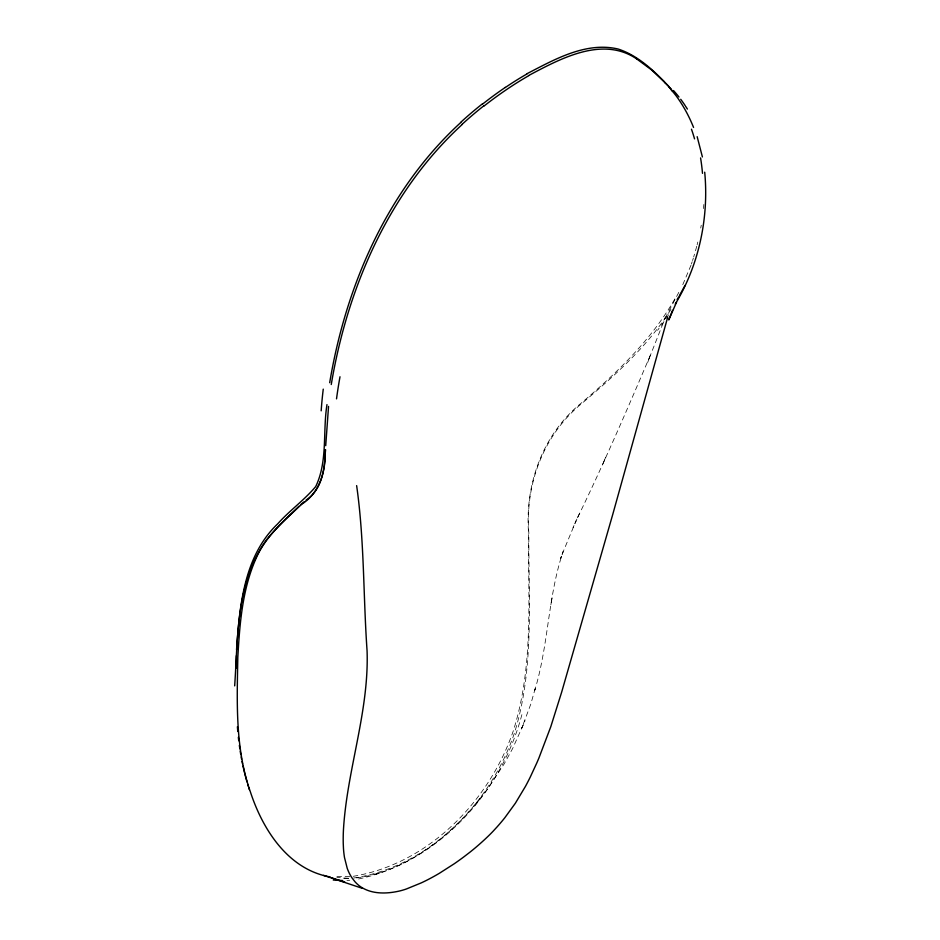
<?xml version="1.0" encoding="UTF-8"?>
<svg xmlns="http://www.w3.org/2000/svg" width="940" height="940" viewBox="0 0 940 940"><rect width="100%" height="100%" fill="white"/><g stroke="black" fill="none" stroke-linecap="round" stroke-linejoin="round"><path stroke-width="0.7" stroke-dasharray="4.7 3.53" d="M703.484 208.586L703.837 204.462M561.45 556.174L560.581 558.642L563.037 551.698C547.891 596.571 548.596 645.005 534.778 690.266L535.636 686.952L530.865 703.943L521.77 728.183L525.084 720.616M552.062 597.899L550.758 605.36L551.263 602.611M700.735 228.032L701.24 225.236M697.116 244.846L697.809 242.05M696.763 246.245L693.72 256.879M521.876 714.67C501.255 793.313 436.912 863.66 355.708 879.57M692.568 260.521L693.332 258.136M691.405 264.011L692.181 261.72M691.018 265.162L682.123 286.218M647.707 362.417L650.457 354.968C626.98 410.052 603.198 465.124 576.925 518.962L580.144 512.124M562.179 554.177L576.044 520.854L573.036 527.704M649.317 358.022L665.543 317.062L664.122 320.07L679.326 291.365M523.228 724.881L512.606 748.581L504.134 763.962L487.272 789.412L473.948 806.261L479.435 799.787M602.787 464.207L605.807 457.016L604.608 459.801M574.963 523.333L578.077 516.483M674.838 298.932C651.42 339.728 617.192 372.557 581.66 402.743C542.979 433.963 524.966 483.548 528.515 532.522C528.092 598.933 533.767 667.388 513.052 731.579C488.73 801.973 427.829 864.212 352.7 876.397M670.937 309.401C647.731 346.202 614.995 375.365 582.083 403.248C543.614 434.574 525.061 483.889 528.856 532.933C528.409 599.685 534.625 668.457 514.391 733.153C490.328 804.135 428.522 867.115 352.629 878.172M666.237 318.296L668.54 314.853M663.934 321.609L657.565 330.328M476.568 803.159C445.36 839.443 404.059 872.414 355.097 878.101M375.495 874.212L384.19 871.498M346.919 880.416L349.751 880.263M349.809 876.703L333.947 876.303M348.411 878.418L340.339 878.336M348.576 878.277L336.861 877.478"/><path stroke-width="1.41" d="M236.257 667.999L236.398 655.65M236.528 649.775C239.641 605.818 243.859 555.975 277.77 523.792C289.567 510.49 304.36 500.139 315.723 486.544C327.896 461.246 322.632 431.672 326.979 404.588M234.671 685.871C238.055 636.615 236.034 581.59 266.561 539.83C276.995 526.764 289.637 515.543 301.834 504.146C319.024 493.206 325.311 473.067 325.181 453.562M325.722 445.689L328.542 406.421M306.064 500.151C322.679 488.953 324.747 467.897 325.463 449.602M325.193 453.456L325.463 449.673M329.693 382.697C345.838 285.795 387.374 189.739 460.764 122.517M331.256 384.531C347.471 287.663 388.948 191.596 462.327 124.374M667.764 317.003L612.763 514.391L561.65 692.181L550.781 726.738L538.914 758.016A342.219 136.359 -40.3 0 1 536.728 763.116L530.418 776.757A249.1 99.252 -40.3 0 1 525.484 786.334L515.343 803.265L504.886 817.659A102.977 41.031 -40.3 0 1 497.002 826.989L493.089 831.242A69.865 27.836 -40.3 0 1 487.237 837.105L485.075 839.15A108.876 43.381 -40.3 0 1 477.779 845.695A93.095 37.095 -40.3 0 1 469.765 852.322L463.808 856.904A131.177 52.264 -40.3 0 1 454.243 863.766L439.25 873.366A124.597 49.644 -40.3 0 1 430.262 878.407A105.538 42.053 -40.3 0 1 421.167 882.93L406.386 888.982A69.02 27.495 -40.3 0 1 399.265 891.061C385.976 894.093 370.442 894.351 359.127 885.68A210.713 83.965 -40.3 0 1 354.827 881.556L352.218 878.183A252.743 100.709 -40.3 0 1 347.236 868.372L344.498 857.539A373.274 148.732 -40.3 0 1 343.464 848.374L343.253 843.627A562.649 224.19 -40.3 0 1 343.453 829.761C347.001 769.555 369.197 711.521 367.07 650.797C363.204 595.784 364.438 540.288 356.636 485.616M672.558 310.365L668.751 319.953L676.518 302.222M685.013 285.466L679.397 295.724M675.261 304.09C698.996 265.01 709.019 217.598 704.706 172.184M677.141 299.496L678.657 296.993M298.99 506.214C283.128 521.688 265.808 536.587 256.585 557.267C242.344 588.37 239.735 623.584 237.82 657.33C236.974 702.204 235.153 748.357 250.228 791.398C262.507 829.292 287.993 869.57 330.245 876.961M300.73 504.698L304.302 501.666M527.176 73.614C554.764 59.338 586.078 41.466 618.226 49.056C636.098 54.92 650.668 67.751 663.628 80.946M528.738 75.47C560.357 58.715 602.387 35.697 636.627 58.868M342.701 880.533L333.254 880.04M323.595 875.363L362.394 888.359M331.479 877.749L345.015 882.249M636.627 58.868L651.491 69.865L665.191 82.802M670.69 88.971L675.931 95.563A805.557 311.88 -49 0 1 693.556 127.429M669.127 87.126L672.641 91.474M697.163 136.688L702.403 156.933M248.642 787.438L249.347 789.659M247.631 784.089L248.289 786.322M246.962 781.845L244.858 773.961M244.564 772.833L243.002 766.03M242.05 761.471L242.496 763.75M241.18 756.888L241.592 759.179M240.205 751.13L240.769 754.585M239.347 745.373L239.853 748.827M238.349 737.301L238.748 740.767M237.397 726.749L237.773 731.485M505.368 87.479A156.51 61.84 -40.4 0 1 527.129 73.861M482.561 104.105A158.837 62.005 -40.3 0 1 505.356 87.385M460.6 122.412A154.383 60.748 -40.3 0 1 482.42 103.835M663.534 81.028A978.258 382.909 -43 0 1 669.292 86.962M673.51 90.534A814.016 315.957 -48.2 0 1 678.974 97.02M680.725 99.299A814.016 315.957 -48.2 0 1 685.236 105.703M685.777 106.537A814.016 315.957 -48.2 0 1 687.399 109.075M336.52 398.865A1097.027 437.993 -41.2 0 1 339.998 376.764M528.703 75.705A156.393 61.793 -40.4 0 0 506.93 89.323A158.86 62.017 -40.3 0 0 484.135 105.95M665.097 82.885A980.267 383.696 -43 0 1 670.866 88.818M691.464 129.191A816.014 325.064 -44.7 0 1 694.543 138.862M700.57 157.92A881.485 377.339 -33.1 0 1 702.497 173.336M321.174 410.827A1084.572 441.823 -40 0 1 323.254 389.137M462.163 124.256A154.454 60.771 -40.3 0 1 483.994 105.68"/></g></svg>
